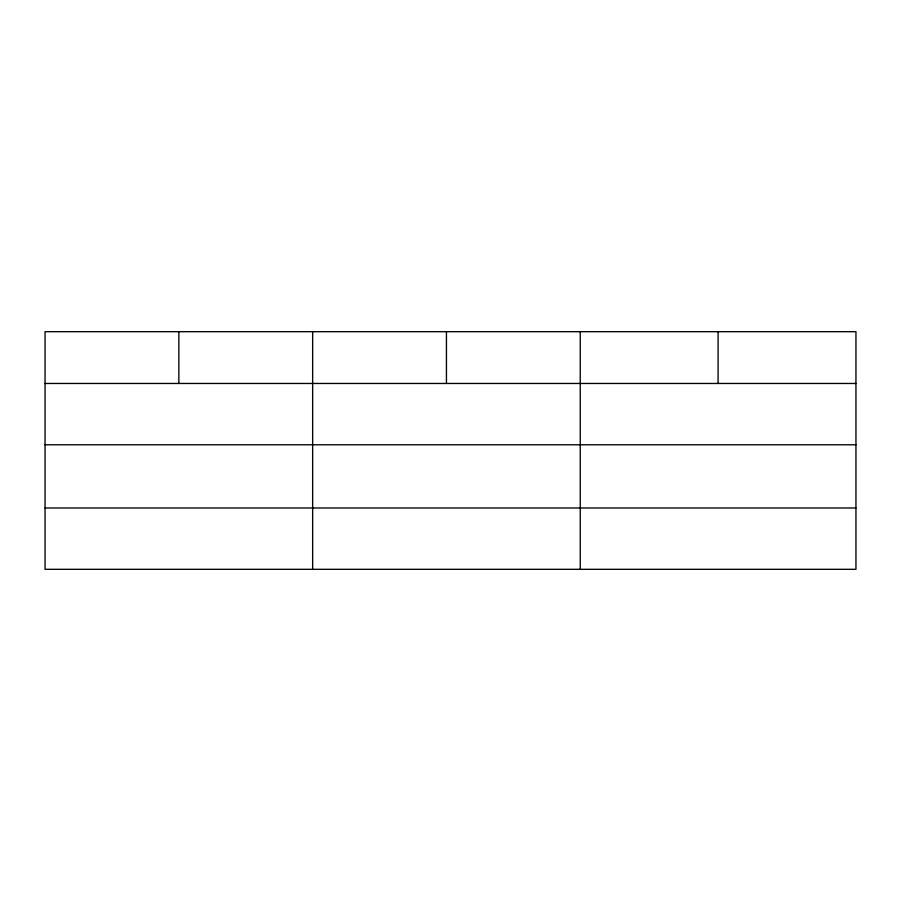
<?xml version="1.0" encoding="UTF-8"?>
<svg xmlns="http://www.w3.org/2000/svg" width="901" height="901" viewBox="0 0 901 901"><rect width="100%" height="100%" fill="white"/><g stroke="black" fill="none" stroke-linecap="round" stroke-linejoin="round"><path stroke-width="1.35" d="M855.95 444.79L855.95 331.692L45.05 331.692L45.05 569.308L855.95 569.308L855.95 444.79L45.05 444.79M45.05 383.466L855.95 383.466M45.05 507.984L855.95 507.984M718.097 331.692L718.097 383.466M580.244 331.692L580.244 569.308M446.445 331.692L446.445 383.466M312.647 331.692L312.647 569.308M178.849 331.692L178.849 383.466"/></g></svg>
